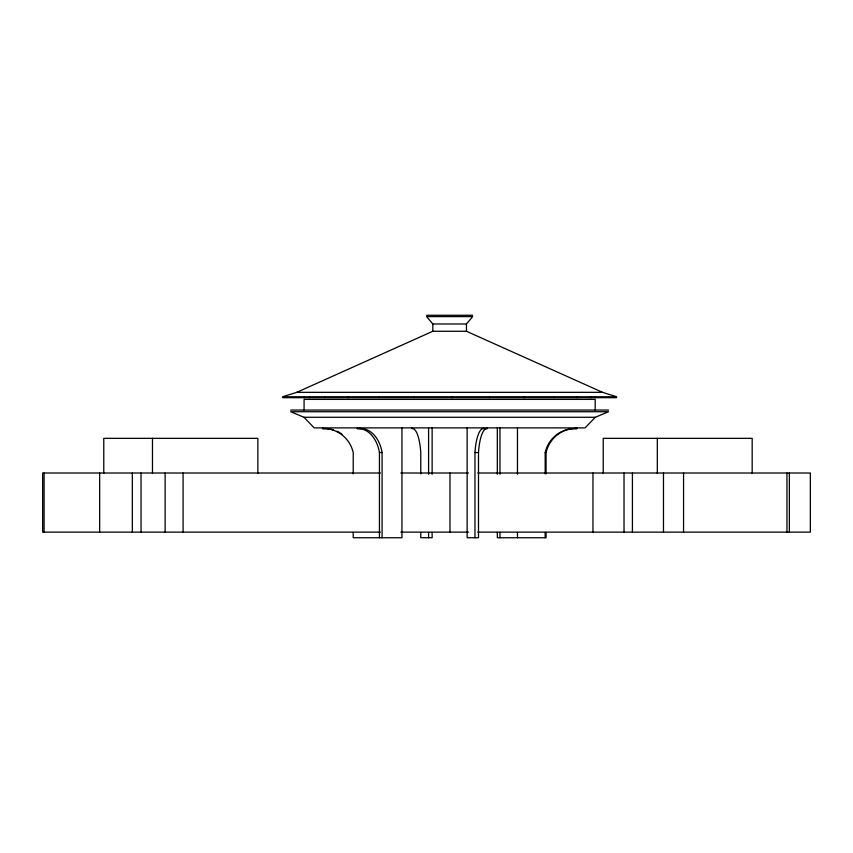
<?xml version="1.0" encoding="UTF-8"?>
<svg xmlns="http://www.w3.org/2000/svg" width="853" height="853" viewBox="0 0 853 853"><rect width="100%" height="100%" fill="white"/><g stroke="black" fill="none" stroke-linecap="round" stroke-linejoin="round"><path stroke-width="1.28" d="M466.452 331.263L466.452 323.98L472.679 316.602L426.607 316.602L432.823 323.98L432.823 331.263L296.769 392.337L282.599 396.752L616.676 396.752L602.517 392.337L466.452 331.263L432.823 331.263M595.277 417.277L585.083 427.886L314.192 427.886L303.999 417.277L290.692 411.732L608.584 411.732L595.277 417.277L303.999 417.277M426.607 315.258L472.679 315.258M432.823 323.98L466.452 323.98M296.769 392.337L602.517 392.337M282.599 397.69L616.676 397.69M290.692 410.058L608.584 410.058M322.519 427.886L322.519 428.611L323.415 428.611A31.241 30.292 -90 0 1 333.694 430.008M357.396 427.886L357.396 428.611L360.041 428.611A31.241 21.741 90 0 1 382.08 452.527L382.08 537.742M474.961 537.742L474.961 452.527A31.241 8.551 90 0 1 476.123 442.707L476.71 439.828A31.241 8.551 90 0 1 479.812 431.266L480.729 430.008A31.241 8.551 90 0 1 483.63 428.611L487.17 428.611L487.17 427.886M545.174 473.831L545.174 452.527A31.241 30.292 90 0 1 549.279 442.707L551.347 439.828A31.241 30.292 90 0 1 562.34 431.266L565.582 430.008A31.241 30.292 90 0 1 575.871 428.611L576.767 428.611L576.767 427.886M357.396 428.611A31.241 21.741 90 0 1 364.785 430.008L367.11 431.266A31.241 21.741 90 0 1 375 439.828L376.482 442.707A31.241 21.741 90 0 1 379.436 452.527L382.08 452.527M474.961 452.527L478.501 452.527A31.241 8.551 90 0 1 487.17 428.611M545.174 452.527L546.069 452.527A31.241 30.292 90 0 1 576.767 428.611M380.427 473.01L42.65 473.01L42.65 532.133L380.427 532.133M400.803 473.01L468.51 473.01M477.755 473.01L810.35 473.01L810.35 532.133L477.755 532.133M400.803 532.133L468.51 532.133M789.356 473.01L789.356 532.133M786.956 473.01L786.956 532.133M752.175 473.287L752.175 438.335L603.22 438.335L603.22 473.287M683.552 473.01L683.552 532.133M663.474 473.01L663.474 532.133M657.311 438.335L657.311 473.287M632.414 473.01L632.414 532.133M624.023 473.01L624.023 532.133M595.191 396.752L595.191 397.69M595.191 410.058L595.191 399.385L304.084 399.385L304.084 410.058M592.963 473.01L592.963 532.133M590.82 396.752L590.82 397.69M576.82 396.752L576.82 397.69M575.871 427.886L575.871 428.611M554.162 396.752L554.162 397.69M546.069 452.527L546.069 473.831M546.069 532.421L546.069 537.742L497.331 537.742L497.331 532.453M545.174 532.421L545.174 537.742M524.371 396.752L524.371 397.69M517.472 427.886L517.472 474.215M517.472 532.453L517.472 537.742M499.965 427.886L499.965 474.215M499.965 532.453L499.965 537.742M497.331 427.886L497.331 474.215M489.494 396.752L489.494 397.69M483.63 427.886L483.63 428.611M478.501 452.527L478.501 537.742L467.145 537.742L467.145 427.886M451.898 396.752L451.898 397.69M449.979 473.01L449.979 532.133M432.13 427.886L432.13 474.215M432.13 532.453L432.13 537.742L420.774 537.742L420.774 532.421M428.59 427.886L428.59 474.215M428.59 532.453L428.59 537.742M420.774 473.831L420.774 452.527A31.241 8.551 -90 0 0 412.116 428.611L412.116 427.886M414.153 396.752L414.153 397.69M401.955 427.886L401.955 537.742L353.217 537.742L353.217 532.421M379.436 452.527L379.436 537.742M378.817 396.752L378.817 397.69M360.041 427.886L360.041 428.611M353.217 473.831L353.217 452.527A31.241 30.292 -90 0 0 322.519 428.611M348.312 396.752L348.312 397.69M324.716 396.752L324.716 397.69M323.415 427.886L323.415 428.611M309.628 396.752L309.628 397.69M304.084 396.752L304.084 397.69M257.851 473.287L257.851 438.335L103.778 438.335L103.778 473.287M183.096 473.01L183.096 532.133M165.13 473.01L165.13 532.133M152.474 438.335L152.474 473.287M141.033 473.01L141.033 532.133M132.322 473.01L132.322 532.133M99.652 473.01L99.652 532.133M44.111 473.01L44.111 532.133M336.946 431.266A31.241 30.292 -90 0 1 341.978 434.198"/></g></svg>
